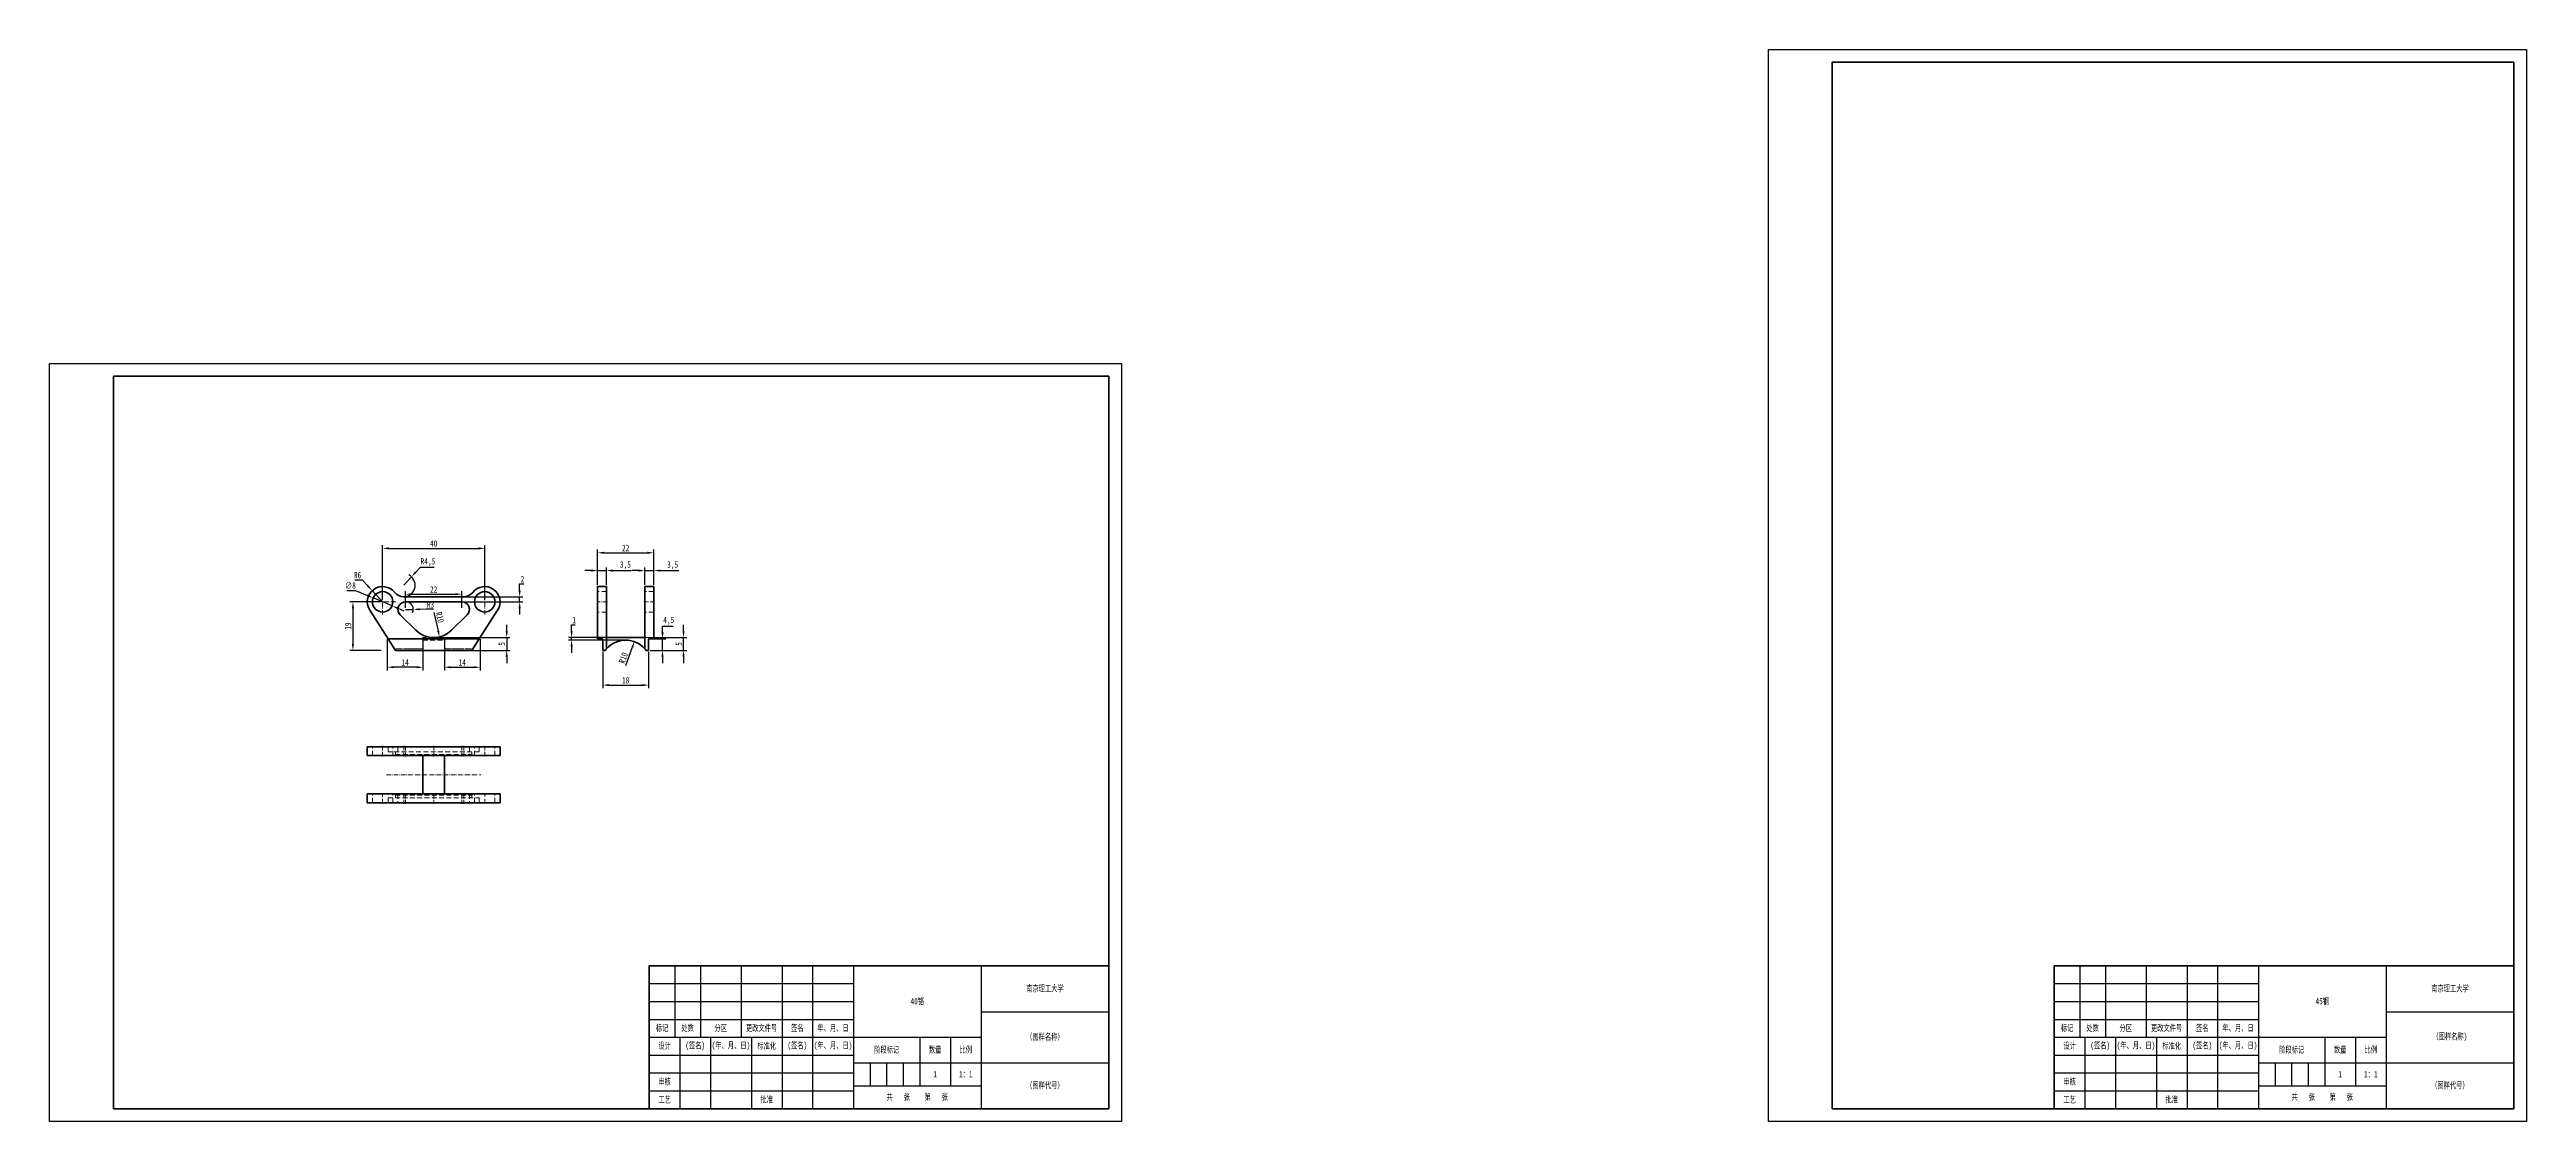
# Model space of a CAD drawing. Header units: millimetres. Extents: x 1050 to 2021, y 766 to 1186.
import ezdxf

# ---------------------------------------------------------------- set-up
doc = ezdxf.new("R2010")
doc.units = ezdxf.units.MM
doc.header["$LTSCALE"] = 0.3
for name, pattern in [('CENTER', [50.8, 31.75, -6.35, 6.35, -6.35]), ('DASHDOT', [18.5, 12, -3, 0.5, -3]), ('DASHED', [19.05, 12.7, -6.35])]:
    doc.linetypes.add(name, pattern=pattern)
for name, color, linetype, lineweight in [('尺寸线', 3, 'Continuous', 25), ('粗实线', 7, 'Continuous', 50), ('细实线', 7, 'Continuous', 25), ('细文本', 7, 'Continuous', 25), ('细点画线', 1, 'CENTER', 25), ('虚线', 2, 'DASHED', 25)]:
    doc.layers.add(name, color=color, linetype=linetype, lineweight=lineweight)
doc.styles.add('NUT Standard', font='simfang.ttf', dxfattribs={"width": 0.7, "height": 2.5})
doc.dimstyles.new('NUT Standard', dxfattribs={"dimtxt": 2.5, "dimasz": 2.5, "dimexe": 1.25, "dimexo": 0.625, "dimtad": 1, "dimtoh": 1, "dimtxsty": 'NUT Standard', "dimcen": 2.5, "dimadec": 0, "dimazin": 0, "dimtfac": 1, "dimtmove": 0, "dimatfit": 3, "dimfxl": 1, "dimarcsym": 0})

# ---------------------------------------------------------------- blocks, each defined once
blk = doc.blocks.new('*D6')
at = {"layer": 'Defpoints', "color": 0, "transparency": 16777216}
for p in [(1176.47, 973.6), (1180.56, 969.21)]:
    blk.add_point(p, dxfattribs=at)
at = {"layer": '尺寸线', "color": 0, "lineweight": -2, "transparency": 16777216}
for p, q in [((1169.6, 977.8), (1172.57, 977.8)), ((1172.57, 977.8), (1174.77, 975.43)), ((1180.56, 969.21), (1176.47, 973.6))]:
    blk.add_line(p, q, dxfattribs=at)
at = {"layer": '尺寸线', "color": 0, "transparency": 16777216}
blk.add_solid([(1175.08, 975.72), (1174.47, 975.15), (1176.47, 973.6)], dxfattribs=at)
at = {"layer": '尺寸线', "color": 0, "transparency": 16777216, "insert": (1170.77, 979.69), "char_height": 2.5, "attachment_point": 5, "style": 'NUT Standard'}
blk.add_mtext('R6', dxfattribs=at)
blk = doc.blocks.new('*D7')
at = {"layer": 'Defpoints', "color": 0, "transparency": 16777216}
for p in [(1176.87, 970.76), (1184.24, 967.65)]:
    blk.add_point(p, dxfattribs=at)
at = {"layer": '尺寸线', "color": 0, "lineweight": -2, "transparency": 16777216}
for p, q in [((1166.58, 973.71), (1169.9, 973.71)), ((1169.9, 973.71), (1174.57, 971.74)), ((1184.24, 967.65), (1176.87, 970.76)), ((1186.55, 966.68), (1188.85, 965.71))]:
    blk.add_line(p, q, dxfattribs=at)
at = {"layer": '尺寸线', "color": 0, "transparency": 16777216}
for points in [[(1174.73, 972.12), (1174.41, 971.35), (1176.87, 970.76)], [(1186.71, 967.06), (1186.39, 966.3), (1184.24, 967.65)]]:
    blk.add_solid(points, dxfattribs=at)
at = {"layer": '尺寸线', "color": 0, "transparency": 16777216, "insert": (1167.93, 975.6), "char_height": 2.5, "attachment_point": 5, "style": 'NUT Standard'}
blk.add_mtext('∅8', dxfattribs=at)
blk = doc.blocks.new('*D8')
at = {"layer": 'Defpoints', "color": 0, "transparency": 16777216}
for p in [(1188.81, 975.71), (1191.85, 979.03)]:
    blk.add_point(p, dxfattribs=at)
at = {"layer": '尺寸线', "color": 0, "lineweight": -2, "transparency": 16777216}
for p, q in [((1195.23, 982.71), (1193.54, 980.87)), ((1200.73, 982.71), (1195.23, 982.71)), ((1188.81, 975.71), (1191.85, 979.03))]:
    blk.add_line(p, q, dxfattribs=at)
blk.add_arc((1188.81, 975.71), 4.5, 277.95774, 63.4011, dxfattribs=at)
at = {"layer": '尺寸线', "color": 0, "transparency": 16777216}
blk.add_solid([(1193.23, 981.15), (1193.84, 980.59), (1191.85, 979.03)], dxfattribs=at)
at = {"layer": '尺寸线', "color": 0, "transparency": 16777216, "insert": (1198.29, 984.78), "char_height": 2.5, "attachment_point": 5, "style": 'NUT Standard'}
blk.add_mtext('R4,5', dxfattribs=at)
blk = doc.blocks.new('*D9')
at = {"layer": 'Defpoints', "color": 0, "transparency": 16777216}
for p in [(1189.56, 966.21), (1192.56, 966.25)]:
    blk.add_point(p, dxfattribs=at)
at = {"layer": '尺寸线', "color": 0, "lineweight": -2, "transparency": 16777216}
for p, q in [((1189.56, 966.21), (1192.56, 966.25)), ((1197.56, 966.32), (1195.06, 966.28)), ((1200.5, 966.32), (1197.56, 966.32))]:
    blk.add_line(p, q, dxfattribs=at)
blk.add_arc((1189.56, 966.21), 3, 336.91495, 78.06338, dxfattribs=at)
at = {"layer": '尺寸线', "color": 0, "transparency": 16777216}
blk.add_solid([(1195.05, 966.7), (1195.06, 965.87), (1192.56, 966.25)], dxfattribs=at)
at = {"layer": '尺寸线', "color": 0, "transparency": 16777216, "insert": (1199.34, 968.21), "char_height": 2.5, "attachment_point": 5, "style": 'NUT Standard'}
blk.add_mtext('R3', dxfattribs=at)
blk = doc.blocks.new('*D10')
at = {"layer": 'Defpoints', "color": 0, "transparency": 16777216}
for p in [(1200.56, 965.21), (1202.86, 955.48)]:
    blk.add_point(p, dxfattribs=at)
at = {"layer": '尺寸线', "color": 0, "lineweight": -2, "transparency": 16777216}
blk.add_line((1200.59, 965.09), (1202.29, 957.91), dxfattribs=at)
at = {"layer": '尺寸线', "color": 0, "transparency": 16777216}
blk.add_solid([(1202.69, 958.01), (1201.88, 957.81), (1202.86, 955.48)], dxfattribs=at)
at = {"layer": '尺寸线', "color": 0, "transparency": 16777216, "insert": (1202.99, 963.15), "char_height": 2.5, "attachment_point": 5, "rotation": 283.30074, "style": 'NUT Standard'}
blk.add_mtext('R10', dxfattribs=at)
blk = doc.blocks.new('*D11')
at = {"layer": 'Defpoints', "color": 0, "transparency": 16777216}
for p in [(1279.2, 953.61), (1275.79, 944.21)]:
    blk.add_point(p, dxfattribs=at)
at = {"layer": '尺寸线', "color": 0, "lineweight": -2, "transparency": 16777216}
blk.add_line((1275.83, 944.32), (1278.34, 951.26), dxfattribs=at)
at = {"layer": '尺寸线', "color": 0, "transparency": 16777216}
blk.add_solid([(1277.95, 951.4), (1278.74, 951.12), (1279.2, 953.61)], dxfattribs=at)
at = {"layer": '尺寸线', "color": 0, "transparency": 16777216, "insert": (1274.88, 947.26), "char_height": 2.5, "attachment_point": 5, "rotation": 70.068, "style": 'NUT Standard'}
blk.add_mtext('R10', dxfattribs=at)
blk = doc.blocks.new('*D12')
at = {"layer": 'Defpoints', "color": 0, "transparency": 16777216}
for p in [(1268.29, 981.46), (1264.79, 975.21), (1268.29, 975.21)]:
    blk.add_point(p, dxfattribs=at)
at = {"layer": '尺寸线', "color": 0, "lineweight": -2, "transparency": 16777216}
for p, q in [((1262.29, 981.46), (1259.79, 981.46)), ((1264.79, 975.83), (1264.79, 982.71)), ((1264.79, 981.46), (1268.29, 981.46)), ((1268.29, 975.83), (1268.29, 982.71)), ((1270.79, 981.46), (1278.07, 981.46))]:
    blk.add_line(p, q, dxfattribs=at)
at = {"layer": '尺寸线', "color": 0, "transparency": 16777216}
for points in [[(1262.29, 981.88), (1262.29, 981.04), (1264.79, 981.46)], [(1270.79, 981.88), (1270.79, 981.04), (1268.29, 981.46)]]:
    blk.add_solid(points, dxfattribs=at)
at = {"layer": '尺寸线', "color": 0, "transparency": 16777216, "insert": (1275.68, 983.53), "char_height": 2.5, "attachment_point": 5, "style": 'NUT Standard'}
blk.add_mtext('3,5', dxfattribs=at)
blk = doc.blocks.new('*D13')
at = {"layer": 'Defpoints', "color": 0, "transparency": 16777216}
for p in [(1286.79, 981.46), (1283.29, 975.21), (1286.79, 975.21)]:
    blk.add_point(p, dxfattribs=at)
at = {"layer": '尺寸线', "color": 0, "lineweight": -2, "transparency": 16777216}
for p, q in [((1280.79, 981.46), (1278.29, 981.46)), ((1283.29, 975.83), (1283.29, 982.71)), ((1283.29, 981.46), (1286.79, 981.46)), ((1286.79, 975.83), (1286.79, 982.71)), ((1289.29, 981.46), (1296.57, 981.46))]:
    blk.add_line(p, q, dxfattribs=at)
at = {"layer": '尺寸线', "color": 0, "transparency": 16777216}
for points in [[(1280.79, 981.88), (1280.79, 981.04), (1283.29, 981.46)], [(1289.29, 981.88), (1289.29, 981.04), (1286.79, 981.46)]]:
    blk.add_solid(points, dxfattribs=at)
at = {"layer": '尺寸线', "color": 0, "transparency": 16777216, "insert": (1294.18, 983.53), "char_height": 2.5, "attachment_point": 5, "style": 'NUT Standard'}
blk.add_mtext('3,5', dxfattribs=at)
blk = doc.blocks.new('*D14')
at = {"layer": 'Defpoints', "color": 0, "transparency": 16777216}
for p in [(1286.79, 988.44), (1264.79, 975.21), (1286.79, 975.21)]:
    blk.add_point(p, dxfattribs=at)
at = {"layer": '尺寸线', "color": 0, "lineweight": -2, "transparency": 16777216}
for p, q in [((1264.79, 975.83), (1264.79, 989.69)), ((1267.29, 988.44), (1284.29, 988.44)), ((1286.79, 975.83), (1286.79, 989.69))]:
    blk.add_line(p, q, dxfattribs=at)
at = {"layer": '尺寸线', "color": 0, "transparency": 16777216}
for points in [[(1267.29, 988.85), (1267.29, 988.02), (1264.79, 988.44)], [(1284.29, 988.85), (1284.29, 988.02), (1286.79, 988.44)]]:
    blk.add_solid(points, dxfattribs=at)
at = {"layer": '尺寸线', "color": 0, "transparency": 16777216, "insert": (1275.79, 990.31), "char_height": 2.5, "attachment_point": 5, "style": 'NUT Standard'}
blk.add_mtext('22', dxfattribs=at)
blk = doc.blocks.new('*D15')
at = {"layer": 'Defpoints', "color": 0, "transparency": 16777216}
for p in [(1220.56, 990.15), (1180.56, 969.21), (1220.56, 969.21)]:
    blk.add_point(p, dxfattribs=at)
at = {"layer": '尺寸线', "color": 0, "lineweight": -2, "transparency": 16777216}
for p, q in [((1180.56, 969.83), (1180.56, 991.4)), ((1183.06, 990.15), (1218.06, 990.15)), ((1220.56, 969.83), (1220.56, 991.4))]:
    blk.add_line(p, q, dxfattribs=at)
at = {"layer": '尺寸线', "color": 0, "transparency": 16777216}
for points in [[(1183.06, 990.57), (1183.06, 989.74), (1180.56, 990.15)], [(1218.06, 990.57), (1218.06, 989.74), (1220.56, 990.15)]]:
    blk.add_solid(points, dxfattribs=at)
at = {"layer": '尺寸线', "color": 0, "transparency": 16777216, "insert": (1200.56, 992.04), "char_height": 2.5, "attachment_point": 5, "style": 'NUT Standard'}
blk.add_mtext('40', dxfattribs=at)
blk = doc.blocks.new('*D16')
at = {"layer": 'Defpoints', "color": 0, "transparency": 16777216}
for p in [(1284.79, 954.71), (1290.22, 954.71), (1284.79, 950.21)]:
    blk.add_point(p, dxfattribs=at)
at = {"layer": '尺寸线', "color": 0, "lineweight": -2, "transparency": 16777216}
for p, q in [((1285.41, 954.71), (1291.47, 954.71)), ((1290.22, 957.21), (1290.22, 959.71)), ((1290.22, 959.71), (1294.43, 959.71)), ((1290.22, 950.21), (1290.22, 954.71)), ((1285.41, 950.21), (1291.47, 950.21)), ((1290.22, 947.71), (1290.22, 945.21))]:
    blk.add_line(p, q, dxfattribs=at)
at = {"layer": '尺寸线', "color": 0, "transparency": 16777216}
for points in [[(1289.8, 957.21), (1290.64, 957.21), (1290.22, 954.71)], [(1289.8, 947.71), (1290.64, 947.71), (1290.22, 950.21)]]:
    blk.add_solid(points, dxfattribs=at)
at = {"layer": '尺寸线', "color": 0, "transparency": 16777216, "insert": (1292.64, 961.78), "char_height": 2.5, "attachment_point": 5, "style": 'NUT Standard'}
blk.add_mtext('4,5', dxfattribs=at)
blk = doc.blocks.new('*D17')
at = {"layer": 'Defpoints', "color": 0, "transparency": 16777216}
for p in [(1284.79, 955.21), (1298.46, 955.21), (1284.79, 950.21)]:
    blk.add_point(p, dxfattribs=at)
at = {"layer": '尺寸线', "color": 0, "lineweight": -2, "transparency": 16777216}
for p, q in [((1285.41, 955.21), (1299.71, 955.21)), ((1298.46, 957.71), (1298.46, 960.21)), ((1298.46, 950.21), (1298.46, 955.21)), ((1285.41, 950.21), (1299.71, 950.21)), ((1298.46, 947.71), (1298.46, 945.21))]:
    blk.add_line(p, q, dxfattribs=at)
at = {"layer": '尺寸线', "color": 0, "transparency": 16777216}
for points in [[(1298.04, 957.71), (1298.87, 957.71), (1298.46, 955.21)], [(1298.04, 947.71), (1298.87, 947.71), (1298.46, 950.21)]]:
    blk.add_solid(points, dxfattribs=at)
at = {"layer": '尺寸线', "color": 0, "transparency": 16777216, "insert": (1296.57, 952.71), "char_height": 2.5, "attachment_point": 5, "rotation": 90, "style": 'NUT Standard'}
blk.add_mtext('5', dxfattribs=at)
blk = doc.blocks.new('*D18')
at = {"layer": 'Defpoints', "color": 0, "transparency": 16777216}
for p in [(1180.56, 969.21), (1168.91, 950.21), (1180.56, 950.21)]:
    blk.add_point(p, dxfattribs=at)
at = {"layer": '尺寸线', "color": 0, "lineweight": -2, "transparency": 16777216}
for p, q in [((1179.93, 969.21), (1167.66, 969.21)), ((1168.91, 966.71), (1168.91, 952.71)), ((1179.93, 950.21), (1167.66, 950.21))]:
    blk.add_line(p, q, dxfattribs=at)
at = {"layer": '尺寸线', "color": 0, "transparency": 16777216}
for points in [[(1168.5, 966.71), (1169.33, 966.71), (1168.91, 969.21)], [(1168.5, 952.71), (1169.33, 952.71), (1168.91, 950.21)]]:
    blk.add_solid(points, dxfattribs=at)
at = {"layer": '尺寸线', "color": 0, "transparency": 16777216, "insert": (1167.02, 959.71), "char_height": 2.5, "attachment_point": 5, "rotation": 90, "style": 'NUT Standard'}
blk.add_mtext('19', dxfattribs=at)
blk = doc.blocks.new('*D19')
at = {"layer": 'Defpoints', "color": 0, "transparency": 16777216}
for p in [(1206.44, 971.21), (1234.24, 971.21), (1206.06, 969.21)]:
    blk.add_point(p, dxfattribs=at)
at = {"layer": '尺寸线', "color": 0, "lineweight": -2, "transparency": 16777216}
for p, q in [((1207.06, 971.21), (1235.49, 971.21)), ((1234.24, 973.71), (1234.24, 976.21)), ((1234.24, 976.21), (1235.86, 976.21)), ((1234.24, 969.21), (1234.24, 971.21)), ((1206.68, 969.21), (1235.49, 969.21)), ((1234.24, 966.71), (1234.24, 964.21))]:
    blk.add_line(p, q, dxfattribs=at)
at = {"layer": '尺寸线', "color": 0, "transparency": 16777216}
for points in [[(1233.82, 973.71), (1234.66, 973.71), (1234.24, 971.21)], [(1233.82, 966.71), (1234.66, 966.71), (1234.24, 969.21)]]:
    blk.add_solid(points, dxfattribs=at)
at = {"layer": '尺寸线', "color": 0, "transparency": 16777216, "insert": (1235.36, 978.08), "char_height": 2.5, "attachment_point": 5, "style": 'NUT Standard'}
blk.add_mtext('2', dxfattribs=at)
blk = doc.blocks.new('*D20')
at = {"layer": 'Defpoints', "color": 0, "transparency": 16777216}
for p in [(1200.56, 955.21), (1200.56, 950.21), (1229.17, 950.21)]:
    blk.add_point(p, dxfattribs=at)
at = {"layer": '尺寸线', "color": 0, "lineweight": -2, "transparency": 16777216}
for p, q in [((1201.18, 955.21), (1230.42, 955.21)), ((1229.17, 957.71), (1229.17, 960.21)), ((1229.17, 955.21), (1229.17, 950.21)), ((1201.18, 950.21), (1230.42, 950.21)), ((1229.17, 947.71), (1229.17, 945.21))]:
    blk.add_line(p, q, dxfattribs=at)
at = {"layer": '尺寸线', "color": 0, "transparency": 16777216}
for points in [[(1228.75, 957.71), (1229.59, 957.71), (1229.17, 955.21)], [(1228.75, 947.71), (1229.59, 947.71), (1229.17, 950.21)]]:
    blk.add_solid(points, dxfattribs=at)
at = {"layer": '尺寸线', "color": 0, "transparency": 16777216, "insert": (1227.28, 952.71), "char_height": 2.5, "attachment_point": 5, "rotation": 90, "style": 'NUT Standard'}
blk.add_mtext('5', dxfattribs=at)
blk = doc.blocks.new('*D21')
at = {"layer": 'Defpoints', "color": 0, "transparency": 16777216}
for p in [(1266.79, 950.21), (1284.79, 950.21), (1284.79, 936.58)]:
    blk.add_point(p, dxfattribs=at)
at = {"layer": '尺寸线', "color": 0, "lineweight": -2, "transparency": 16777216}
for p, q in [((1266.79, 949.58), (1266.79, 935.33)), ((1284.79, 949.58), (1284.79, 935.33)), ((1269.29, 936.58), (1282.29, 936.58))]:
    blk.add_line(p, q, dxfattribs=at)
at = {"layer": '尺寸线', "color": 0, "transparency": 16777216}
for points in [[(1269.29, 937), (1269.29, 936.17), (1266.79, 936.58)], [(1282.29, 937), (1282.29, 936.17), (1284.79, 936.58)]]:
    blk.add_solid(points, dxfattribs=at)
at = {"layer": '尺寸线', "color": 0, "transparency": 16777216, "insert": (1275.79, 938.47), "char_height": 2.5, "attachment_point": 5, "style": 'NUT Standard'}
blk.add_mtext('18', dxfattribs=at)
blk = doc.blocks.new('*D22')
at = {"layer": 'Defpoints', "color": 0, "transparency": 16777216}
for p in [(1254.6, 955.21), (1275.79, 955.21), (1275.79, 954.21)]:
    blk.add_point(p, dxfattribs=at)
at = {"layer": '尺寸线', "color": 0, "lineweight": -2, "transparency": 16777216}
for p, q in [((1275.16, 955.21), (1253.35, 955.21)), ((1275.16, 954.21), (1253.35, 954.21)), ((1254.6, 957.71), (1254.6, 960.21)), ((1254.6, 960.21), (1255.96, 960.21)), ((1254.6, 954.21), (1254.6, 955.21)), ((1254.6, 951.71), (1254.6, 949.21))]:
    blk.add_line(p, q, dxfattribs=at)
at = {"layer": '尺寸线', "color": 0, "transparency": 16777216}
for points in [[(1254.18, 957.71), (1255.02, 957.71), (1254.6, 955.21)], [(1254.18, 951.71), (1255.02, 951.71), (1254.6, 954.21)]]:
    blk.add_solid(points, dxfattribs=at)
at = {"layer": '尺寸线', "color": 0, "transparency": 16777216, "insert": (1255.59, 962.08), "char_height": 2.5, "attachment_point": 5, "style": 'NUT Standard'}
blk.add_mtext('1', dxfattribs=at)
blk = doc.blocks.new('*D23')
at = {"layer": 'Defpoints', "color": 0, "transparency": 16777216}
for p in [(1204.75, 955.21), (1218.75, 955.21), (1218.75, 943.59)]:
    blk.add_point(p, dxfattribs=at)
at = {"layer": '尺寸线', "color": 0, "lineweight": -2, "transparency": 16777216}
for p, q in [((1204.75, 954.58), (1204.75, 942.34)), ((1218.75, 954.58), (1218.75, 942.34)), ((1207.25, 943.59), (1216.25, 943.59))]:
    blk.add_line(p, q, dxfattribs=at)
at = {"layer": '尺寸线', "color": 0, "transparency": 16777216}
for points in [[(1207.25, 944.01), (1207.25, 943.18), (1204.75, 943.59)], [(1216.25, 944.01), (1216.25, 943.18), (1218.75, 943.59)]]:
    blk.add_solid(points, dxfattribs=at)
at = {"layer": '尺寸线', "color": 0, "transparency": 16777216, "insert": (1211.75, 945.47), "char_height": 2.5, "attachment_point": 5, "style": 'NUT Standard'}
blk.add_mtext('14', dxfattribs=at)
blk = doc.blocks.new('*D24')
at = {"layer": 'Defpoints', "color": 0, "transparency": 16777216}
for p in [(1182.37, 955.21), (1196.37, 955.21), (1182.37, 943.59)]:
    blk.add_point(p, dxfattribs=at)
at = {"layer": '尺寸线', "color": 0, "lineweight": -2, "transparency": 16777216}
for p, q in [((1182.37, 954.58), (1182.37, 942.34)), ((1196.37, 954.58), (1196.37, 942.34)), ((1193.87, 943.59), (1184.87, 943.59))]:
    blk.add_line(p, q, dxfattribs=at)
at = {"layer": '尺寸线', "color": 0, "transparency": 16777216}
for points in [[(1184.87, 944.01), (1184.87, 943.18), (1182.37, 943.59)], [(1193.87, 944.01), (1193.87, 943.18), (1196.37, 943.59)]]:
    blk.add_solid(points, dxfattribs=at)
at = {"layer": '尺寸线', "color": 0, "transparency": 16777216, "insert": (1189.37, 945.47), "char_height": 2.5, "attachment_point": 5, "style": 'NUT Standard'}
blk.add_mtext('14', dxfattribs=at)
blk = doc.blocks.new('*D26')
at = {"layer": 'Defpoints', "color": 0, "transparency": 16777216}
for p in [(1211.56, 972.21), (1189.56, 966.21), (1211.56, 966.21)]:
    blk.add_point(p, dxfattribs=at)
at = {"layer": '尺寸线', "color": 0, "lineweight": -2, "transparency": 16777216}
for p, q in [((1189.56, 966.83), (1189.56, 973.46)), ((1192.06, 972.21), (1209.06, 972.21)), ((1211.56, 966.83), (1211.56, 973.46))]:
    blk.add_line(p, q, dxfattribs=at)
at = {"layer": '尺寸线', "color": 0, "transparency": 16777216}
for points in [[(1192.06, 972.62), (1192.06, 971.79), (1189.56, 972.21)], [(1209.06, 972.62), (1209.06, 971.79), (1211.56, 972.21)]]:
    blk.add_solid(points, dxfattribs=at)
at = {"layer": '尺寸线', "color": 0, "transparency": 16777216, "insert": (1200.56, 974.08), "char_height": 2.5, "attachment_point": 5, "style": 'NUT Standard'}
blk.add_mtext('22', dxfattribs=at)

msp = doc.modelspace()

# ---------------------------------------------------------------- linework, layer by layer
for p, q in [((1723.555, 765.619), (1723.555, 1185.619)), ((1723.555, 1185.619), (2020.555, 1185.619)), ((2020.555, 1185.619), (2020.555, 765.619)), ((1050.042, 1062.619), (1470.042, 1062.619)), ((1050.042, 765.619), (1050.042, 1062.619)), ((1470.042, 1062.619), (1470.042, 765.619)), ((2015.555, 854.619), (2015.555, 770.619)), ((1470.042, 765.619), (1050.042, 765.619)), ((2020.555, 765.619), (1723.555, 765.619))]:
    msp.add_line(p, q)
at = {"color": 7, "lineweight": 35}
for p, q in [((1268.288, 975.208), (1264.788, 975.208)), ((1286.788, 975.208), (1283.288, 975.208)), ((1283.288, 955.208), (1268.288, 955.208))]:
    msp.add_line(p, q, dxfattribs=at)
at = {"color": 2, "linetype": 'DASHED', "lineweight": 13, "ltscale": 0.5}
for p, q in [((1268.288, 973.208), (1264.788, 973.208)), ((1286.788, 973.208), (1283.288, 973.208)), ((1268.288, 965.208), (1264.788, 965.208)), ((1286.788, 965.208), (1283.288, 965.208))]:
    msp.add_line(p, q, dxfattribs=at)
at = {"color": 7, "linetype": 'DASHED', "lineweight": 13, "ltscale": 0.280083}
for p, q in [((1196.371, 950.823), (1185.168, 950.823)), ((1204.748, 950.823), (1215.951, 950.823))]:
    msp.add_line(p, q, dxfattribs=at)
at = {"color": 7, "linetype": 'DASHED', "lineweight": 13}
msp.add_arc((1191.724, 898.691), 8.086, 215.825485, 220.327645, dxfattribs=at)
at = {"layer": '粗实线'}
for p, q in [((1748.555, 770.619), (1748.555, 1180.619)), ((1748.555, 1180.619), (2015.555, 1180.619)), ((2015.555, 1180.619), (2015.555, 770.619)), ((1075.042, 770.619), (1075.042, 1057.619)), ((1075.042, 1057.619), (1465.042, 1057.619)), ((1465.042, 1057.619), (1465.042, 770.619)), ((1285.042, 826.619), (1465.042, 826.619)), ((1285.042, 770.619), (1285.042, 826.619)), ((1835.555, 826.619), (2015.555, 826.619)), ((1835.555, 770.619), (1835.555, 826.619)), ((1465.042, 770.619), (1075.042, 770.619)), ((1285.042, 770.619), (1465.042, 770.619)), ((2015.555, 770.619), (1748.555, 770.619))]:
    msp.add_line(p, q, dxfattribs=at)
at = {"layer": '粗实线', "color": 7, "lineweight": 35}
for p, q in [((1188.806, 971.208), (1200.56, 971.208)), ((1212.313, 971.208), (1200.56, 971.208)), ((1264.788, 975.208), (1264.788, 965.982)), ((1264.788, 975.208), (1268.288, 975.208)), ((1268.288, 975.208), (1268.288, 965.982)), ((1283.288, 965.982), (1283.288, 975.208)), ((1283.288, 975.208), (1286.788, 975.208)), ((1286.788, 975.208), (1286.788, 965.982)), ((1175.501, 965.982), (1182.69, 954.708)), ((1193.548, 958.078), (1187.456, 964.069)), ((1200.56, 969.208), (1189.56, 969.208)), ((1200.56, 969.208), (1211.56, 969.208)), ((1207.571, 958.078), (1213.663, 964.069)), ((1225.619, 965.982), (1218.429, 954.708)), ((1264.788, 965.982), (1264.788, 954.708)), ((1268.288, 965.982), (1268.288, 950.823)), ((1283.288, 965.982), (1283.288, 950.823)), ((1286.788, 965.982), (1286.788, 954.708)), ((1185.56, 950.208), (1182.69, 954.708)), ((1182.69, 954.708), (1218.429, 954.708)), ((1215.56, 950.208), (1218.429, 954.708)), ((1264.788, 954.708), (1266.788, 954.708)), ((1266.788, 950.208), (1266.788, 954.708)), ((1284.788, 950.208), (1284.788, 954.708)), ((1286.788, 954.708), (1284.788, 954.708)), ((1215.56, 950.208), (1185.56, 950.208)), ((1267.788, 950.208), (1266.788, 950.208)), ((1284.788, 950.208), (1283.788, 950.208)), ((1180.56, 912.458), (1174.56, 912.458)), ((1174.56, 912.458), (1174.56, 908.958)), ((1185.272, 912.458), (1180.56, 912.458)), ((1188.806, 912.458), (1185.272, 912.458)), ((1188.806, 912.458), (1200.56, 912.458)), ((1200.56, 912.458), (1212.313, 912.458)), ((1215.848, 912.458), (1212.313, 912.458)), ((1220.56, 912.458), (1215.848, 912.458)), ((1226.56, 912.458), (1220.56, 912.458)), ((1226.56, 908.958), (1226.56, 912.458)), ((1180.56, 908.958), (1174.56, 908.958)), ((1185.272, 908.958), (1180.56, 908.958)), ((1188.806, 908.958), (1185.272, 908.958)), ((1188.806, 908.958), (1200.56, 908.958)), ((1196.371, 893.958), (1196.371, 908.958)), ((1200.56, 908.958), (1212.313, 908.958)), ((1204.748, 893.958), (1204.748, 908.958)), ((1215.848, 908.958), (1212.313, 908.958)), ((1220.56, 908.958), (1215.848, 908.958)), ((1226.56, 908.958), (1220.56, 908.958)), ((1174.56, 893.958), (1180.56, 893.958)), ((1174.56, 893.958), (1174.56, 890.458)), ((1180.56, 893.958), (1185.272, 893.958)), ((1185.272, 893.958), (1188.806, 893.958)), ((1188.806, 893.958), (1200.56, 893.958)), ((1200.56, 893.958), (1212.313, 893.958)), ((1212.313, 893.958), (1215.848, 893.958)), ((1215.848, 893.958), (1220.56, 893.958)), ((1220.56, 893.958), (1226.56, 893.958)), ((1226.56, 890.458), (1226.56, 893.958)), ((1180.56, 890.458), (1174.56, 890.458)), ((1180.56, 890.458), (1185.272, 890.458)), ((1185.272, 890.458), (1188.806, 890.458)), ((1188.806, 890.458), (1200.56, 890.458)), ((1212.313, 890.458), (1200.56, 890.458)), ((1212.313, 890.458), (1215.848, 890.458)), ((1215.848, 890.458), (1220.56, 890.458)), ((1226.56, 890.458), (1220.56, 890.458))]:
    msp.add_line(p, q, dxfattribs=at)
at = {"layer": '粗实线', "color": 2, "linetype": 'DASHED', "lineweight": 13, "ltscale": 0.5}
msp.add_line((1214.56, 893.958), (1214.56, 890.458), dxfattribs=at)
at = {"layer": '粗实线', "color": 7, "lineweight": 35}
for centre in [(1180.56, 969.208), (1220.56, 969.208)]:
    msp.add_circle(centre, 4, dxfattribs=at)
for centre, radius, start, end in [((1180.56, 969.208), 6, 38.246621, 212.525315), ((1188.806, 975.708), 4.5, 218.246623, 269.999997), ((1212.313, 975.708), 4.5, 269.999997, 321.753379), ((1220.56, 969.208), 6, 327.47469, 141.753377), ((1189.56, 966.208), 3, 90.000003, 225.478222), ((1211.56, 966.208), 3, 314.52178, 90.000003), ((1200.56, 965.208), 10, 225.478222, 314.52178), ((1275.788, 944.208), 10, 41.40962, 138.590385), ((1275.788, 944.208), 10, 138.590385, 143.130097), ((1275.788, 944.208), 10, 36.869897, 41.409637)]:
    msp.add_arc(centre, radius, start, end, dxfattribs=at)
at = {"layer": '细实线'}
for p, q in [((1295.042, 826.619), (1295.042, 798.619)), ((1305.042, 826.619), (1305.042, 798.619)), ((1321.042, 826.619), (1321.042, 798.619)), ((1337.042, 826.619), (1337.042, 798.619)), ((1349.042, 826.619), (1349.042, 798.619)), ((1365.042, 826.619), (1365.042, 770.619)), ((1415.042, 826.619), (1415.042, 770.619)), ((1845.555, 826.619), (1845.555, 798.619)), ((1855.555, 826.619), (1855.555, 798.619)), ((1871.555, 826.619), (1871.555, 798.619)), ((1887.555, 826.619), (1887.555, 798.619)), ((1899.555, 826.619), (1899.555, 798.619)), ((1915.555, 826.619), (1915.555, 770.619)), ((1965.555, 826.619), (1965.555, 770.619)), ((1285.042, 819.619), (1365.042, 819.619)), ((1835.555, 819.619), (1915.555, 819.619)), ((1285.042, 812.619), (1365.042, 812.619)), ((1285.042, 805.619), (1365.042, 805.619)), ((1415.042, 808.619), (1465.042, 808.619)), ((1835.555, 812.619), (1915.555, 812.619)), ((1835.555, 805.619), (1915.555, 805.619)), ((1965.555, 808.619), (2015.555, 808.619)), ((1285.042, 798.619), (1415.042, 798.619)), ((1297.042, 798.619), (1297.042, 770.619)), ((1309.042, 798.619), (1309.042, 770.619)), ((1325.042, 798.619), (1325.042, 770.619)), ((1337.042, 798.619), (1337.042, 770.619)), ((1349.042, 798.619), (1349.042, 770.619)), ((1391.042, 798.619), (1391.042, 779.619)), ((1403.042, 798.619), (1403.042, 779.619)), ((1835.555, 798.619), (1965.555, 798.619)), ((1847.555, 798.619), (1847.555, 770.619)), ((1859.555, 798.619), (1859.555, 770.619)), ((1875.555, 798.619), (1875.555, 770.619)), ((1887.555, 798.619), (1887.555, 770.619)), ((1899.555, 798.619), (1899.555, 770.619)), ((1941.555, 798.619), (1941.555, 779.619)), ((1953.555, 798.619), (1953.555, 779.619)), ((1285.042, 791.619), (1365.042, 791.619)), ((1365.042, 788.619), (1465.042, 788.619)), ((1371.542, 788.619), (1371.542, 779.619)), ((1378.042, 788.619), (1378.042, 779.619)), ((1384.542, 788.619), (1384.542, 779.619)), ((1835.555, 791.619), (1915.555, 791.619)), ((1915.555, 788.619), (2015.555, 788.619)), ((1922.055, 788.619), (1922.055, 779.619)), ((1928.555, 788.619), (1928.555, 779.619)), ((1935.055, 788.619), (1935.055, 779.619)), ((1285.042, 784.619), (1365.042, 784.619)), ((1285.042, 777.619), (1365.042, 777.619)), ((1365.042, 779.619), (1415.042, 779.619)), ((1835.555, 784.619), (1915.555, 784.619)), ((1835.555, 777.619), (1915.555, 777.619)), ((1915.555, 779.619), (1965.555, 779.619))]:
    msp.add_line(p, q, dxfattribs=at)
at = {"layer": '细点画线', "linetype": 'DASHDOT', "lineweight": 13, "ltscale": 0.5}
for p, q in [((1180.56, 974.408), (1180.56, 964.008)), ((1220.56, 974.408), (1220.56, 964.008)), ((1185.76, 969.208), (1175.36, 969.208)), ((1225.76, 969.208), (1215.36, 969.208)), ((1268.638, 969.208), (1264.437, 969.208)), ((1287.138, 969.208), (1282.937, 969.208)), ((1180.56, 908.607), (1180.56, 912.808)), ((1188.806, 912.808), (1188.806, 908.607)), ((1200.56, 912.808), (1200.56, 908.607)), ((1211.56, 912.808), (1211.56, 908.607)), ((1212.313, 912.808), (1212.313, 908.607)), ((1220.56, 908.608), (1220.56, 912.808)), ((1180.56, 890.107), (1180.56, 894.308)), ((1182.09, 901.458), (1219.03, 901.458)), ((1188.806, 894.308), (1188.806, 890.107)), ((1189.56, 894.308), (1189.56, 890.107)), ((1200.56, 894.308), (1200.56, 890.107)), ((1211.56, 894.308), (1211.56, 890.107)), ((1212.313, 894.308), (1212.313, 890.107)), ((1220.56, 890.108), (1220.56, 894.308))]:
    msp.add_line(p, q, dxfattribs=at)
at = {"layer": '虚线', "color": 2, "linetype": 'DASHED', "lineweight": 13, "ltscale": 0.5}
for p, q in [((1196.371, 955.208), (1196.371, 950.823)), ((1200.56, 955.208), (1196.371, 955.208)), ((1196.371, 954.208), (1204.748, 954.208)), ((1204.748, 955.208), (1200.56, 955.208)), ((1204.748, 955.208), (1204.748, 950.823)), ((1264.788, 955.208), (1268.288, 955.208)), ((1283.288, 955.208), (1286.788, 955.208)), ((1196.371, 950.823), (1185.168, 950.823)), ((1204.748, 950.823), (1215.951, 950.823)), ((1176.56, 908.958), (1176.56, 912.458)), ((1182.69, 912.458), (1182.69, 910.458)), ((1184.56, 908.958), (1184.56, 912.458)), ((1186.56, 912.458), (1186.56, 908.958)), ((1214.56, 912.458), (1214.56, 908.958)), ((1216.56, 908.958), (1216.56, 912.458)), ((1218.429, 912.458), (1218.429, 910.458)), ((1224.56, 908.958), (1224.56, 912.458)), ((1218.429, 910.458), (1182.69, 910.458)), ((1185.56, 909.458), (1185.56, 910.458)), ((1185.56, 909.458), (1215.56, 909.458)), ((1215.56, 909.458), (1215.56, 910.458)), ((1176.56, 890.458), (1176.56, 893.958)), ((1184.56, 890.458), (1184.56, 893.958)), ((1185.56, 893.458), (1215.56, 893.458)), ((1185.56, 892.458), (1185.56, 893.458)), ((1186.56, 893.958), (1186.56, 890.458)), ((1215.56, 892.458), (1215.56, 893.458)), ((1216.56, 890.458), (1216.56, 893.958)), ((1224.56, 890.458), (1224.56, 893.958)), ((1182.69, 890.458), (1182.69, 892.458)), ((1182.69, 892.458), (1218.429, 892.458)), ((1218.429, 890.458), (1218.429, 892.458))]:
    msp.add_line(p, q, dxfattribs=at)
at = {"layer": '虚线', "color": 2, "linetype": 'DASHDOT', "lineweight": 13, "ltscale": 0.5}
msp.add_line((1189.56, 912.808), (1189.56, 908.607), dxfattribs=at)
at = {"layer": '虚线', "color": 2, "linetype": 'DASHED', "lineweight": 13, "ltscale": 0.5}
for centre, start, end in [((1191.724, 904.225), 139.672369, 144.174379), ((1209.395, 904.225), 35.825616, 40.327636), ((1209.395, 898.691), 319.672357, 324.174514)]:
    msp.add_arc(centre, 8.086, start, end, dxfattribs=at)

# ---------------------------------------------------------------- texts
at = {"layer": '粗实线', "char_height": 2.5, "attachment_point": 5, "style": 'NUT Standard'}
for s, insert in [('\\pxqc;{\\fFangSong|b0|i0|c134|p49;1}', (1397.042, 784.119)), ('\\pxqc;{\\fFangSong|b0|i0|c134|p49;1：1}', (1409.042, 784.119)), ('\\pxqc;{\\fFangSong|b0|i0|c134|p49;1}', (1947.555, 784.119)), ('\\pxqc;{\\fFangSong|b0|i0|c134|p49;1：1}', (1959.555, 784.119))]:
    msp.add_mtext_dynamic_manual_height_columns(s, width=12, gutter_width=12.5, heights=[0], dxfattribs=dict(at, insert=insert))
at = {"layer": '粗实线', "char_height": 2.5, "width": 12, "attachment_point": 5, "style": 'NUT Standard'}
for s, insert in [('工艺', (1841.555, 774.119)), ('批准', (1881.555, 774.119))]:
    msp.add_mtext(s, dxfattribs=dict(at, insert=insert))
at = {"layer": '细文本', "char_height": 2.5, "attachment_point": 5, "style": 'NUT Standard'}
for s, insert, width in [('{\\fFangSong|b0|i0|c134|p49;南京理工大学}', (1440.042, 817.619), 50), ('{\\fFangSong|b0|i0|c134|p49;南京理工大学}', (1990.555, 817.619), 50), ('40铬', (1390.042, 812.619), 50), ('45钢', (1940.555, 812.619), 50), ('标记', (1290.042, 802.119), 10), ('设计', (1291.042, 795.119), 12), ('处数', (1300.042, 802.119), 10), ('(签名)', (1303.042, 795.119), 12), ('(年、月、日)', (1317.042, 795.119), 16), ('分区', (1313.042, 802.119), 16), ('更改文件号', (1329.042, 802.119), 16), ('标准化', (1331.042, 795.119), 12), ('(签名)', (1343.042, 795.119), 12), ('签名', (1343.042, 802.119), 12), ('(年、月、日)', (1357.042, 795.119), 16), ('年、月、日', (1357.042, 802.119), 16), ('（图样名称）', (1440.042, 798.619), 50), ('标记', (1840.555, 802.119), 10), ('设计', (1841.555, 795.119), 12), ('处数', (1850.555, 802.119), 10), ('(签名)', (1853.555, 795.119), 12), ('(年、月、日)', (1867.555, 795.119), 16), ('分区', (1863.555, 802.119), 16), ('更改文件号', (1879.555, 802.119), 16), ('标准化', (1881.555, 795.119), 12), ('(签名)', (1893.555, 795.119), 12), ('签名', (1893.555, 802.119), 12), ('(年、月、日)', (1907.555, 795.119), 16), ('年、月、日', (1907.555, 802.119), 16), ('（图样名称)', (1990.555, 798.619), 50), ('阶段标记', (1378.042, 793.619), 26), ('数量', (1397.042, 793.619), 12), ('比例', (1409.042, 793.619), 12), ('阶段标记', (1928.555, 793.619), 26), ('数量', (1947.555, 793.619), 12), ('比例', (1959.555, 793.619), 12), ('审核', (1291.042, 781.119), 12), ('共   张    第   张', (1390.042, 775.119), 50), ('（图样代号）', (1440.042, 779.619), 50), ('审核', (1841.555, 781.119), 12), ('共   张    第   张', (1940.555, 775.119), 50), ('（图样代号）', (1990.555, 779.619), 50), ('工艺', (1291.042, 774.119), 12), ('批准', (1331.042, 774.119), 12)]:
    msp.add_mtext(s, dxfattribs=dict(at, insert=insert, width=width))

# ---------------------------------------------------------------- dimensions: what is measured, and where the dimension line sits
at = {"layer": '尺寸线'}
for base, p1, p2, picture, middle in [((1220.56, 990.154), (1180.56, 969.208), (1220.56, 969.208), '*D15', (1200.56, 992.043)), ((1286.788, 988.435), (1264.788, 975.208), (1286.788, 975.208), '*D14', (1275.788, 990.31)), ((1268.288, 981.459), (1264.788, 975.208), (1268.288, 975.208), '*D12', (1275.678, 983.527)), ((1286.788, 981.459), (1283.288, 975.208), (1286.788, 975.208), '*D13', (1294.178, 983.527)), ((1211.56, 972.205), (1189.56, 966.208), (1211.56, 966.208), '*D26', (1200.56, 974.08)), ((1182.371, 943.594), (1196.371, 955.208), (1182.371, 955.208), '*D24', (1189.371, 945.469)), ((1218.748, 943.594), (1204.748, 955.208), (1218.748, 955.208), '*D23', (1211.748, 945.469)), ((1284.788, 936.583), (1266.788, 950.208), (1284.788, 950.208), '*D21', (1275.788, 938.472))]:
    dim = msp.add_linear_dim(base=base, p1=p1, p2=p2, dimstyle='NUT Standard', dxfattribs=at)
    dim.commit()
    dim.dimension.update_dxf_attribs({"geometry": picture, "text_midpoint": middle})
for center, mpoint, picture, middle in [((1180.56, 969.208), (1176.475, 973.603), '*D6', (1170.773, 977.8)), ((1200.56, 965.208), (1202.86, 955.476), '*D10', (1201.149, 962.717)), ((1275.788, 944.208), (1279.197, 953.609), '*D11', (1276.661, 946.615))]:
    dim = msp.add_radius_dim(center=center, mpoint=mpoint, dimstyle='NUT Standard', dxfattribs=at)
    dim.commit()
    dim.dimension.update_dxf_attribs({"geometry": picture, "text_midpoint": middle, "dimtype": 164})
for center, mpoint, picture, middle in [((1188.806, 975.708), (1191.847, 979.025), '*D8', (1198.291, 984.779)), ((1189.56, 966.208), (1192.559, 966.25), '*D9', (1199.344, 968.208))]:
    dim = msp.add_radius_dim(center=center, mpoint=mpoint, dimstyle='NUT Standard', dxfattribs=at)
    dim.commit()
    dim.dimension.update_dxf_attribs({"geometry": picture, "text_midpoint": middle})
dim = msp.add_diameter_dim_2p(p1=(1184.245, 967.652), p2=(1176.875, 970.764), dimstyle='NUT Standard', dxfattribs=at)
dim.commit()
dim.dimension.update_dxf_attribs({"geometry": '*D7', "text_midpoint": (1167.927, 973.708), "dimtype": 163})
for base, p1, p2, picture, middle in [((1234.241, 971.208), (1206.06, 969.208), (1206.437, 971.208), '*D19', (1235.361, 978.083)), ((1168.913, 950.208), (1180.56, 969.208), (1180.56, 950.208), '*D18', (1167.024, 959.708)), ((1254.6, 955.208), (1275.788, 954.208), (1275.788, 955.208), '*D22', (1255.59, 962.083)), ((1290.22, 954.708), (1284.788, 950.208), (1284.788, 954.708), '*D16', (1292.64, 961.776)), ((1229.171, 950.208), (1200.56, 955.208), (1200.56, 950.208), '*D20', (1227.281, 952.708)), ((1298.458, 955.208), (1284.788, 950.208), (1284.788, 955.208), '*D17', (1296.568, 952.708))]:
    dim = msp.add_linear_dim(base=base, p1=p1, p2=p2, angle=90, dimstyle='NUT Standard', dxfattribs=at)
    dim.commit()
    dim.dimension.update_dxf_attribs({"geometry": picture, "text_midpoint": middle})

doc.saveas('drawing.dxf')
